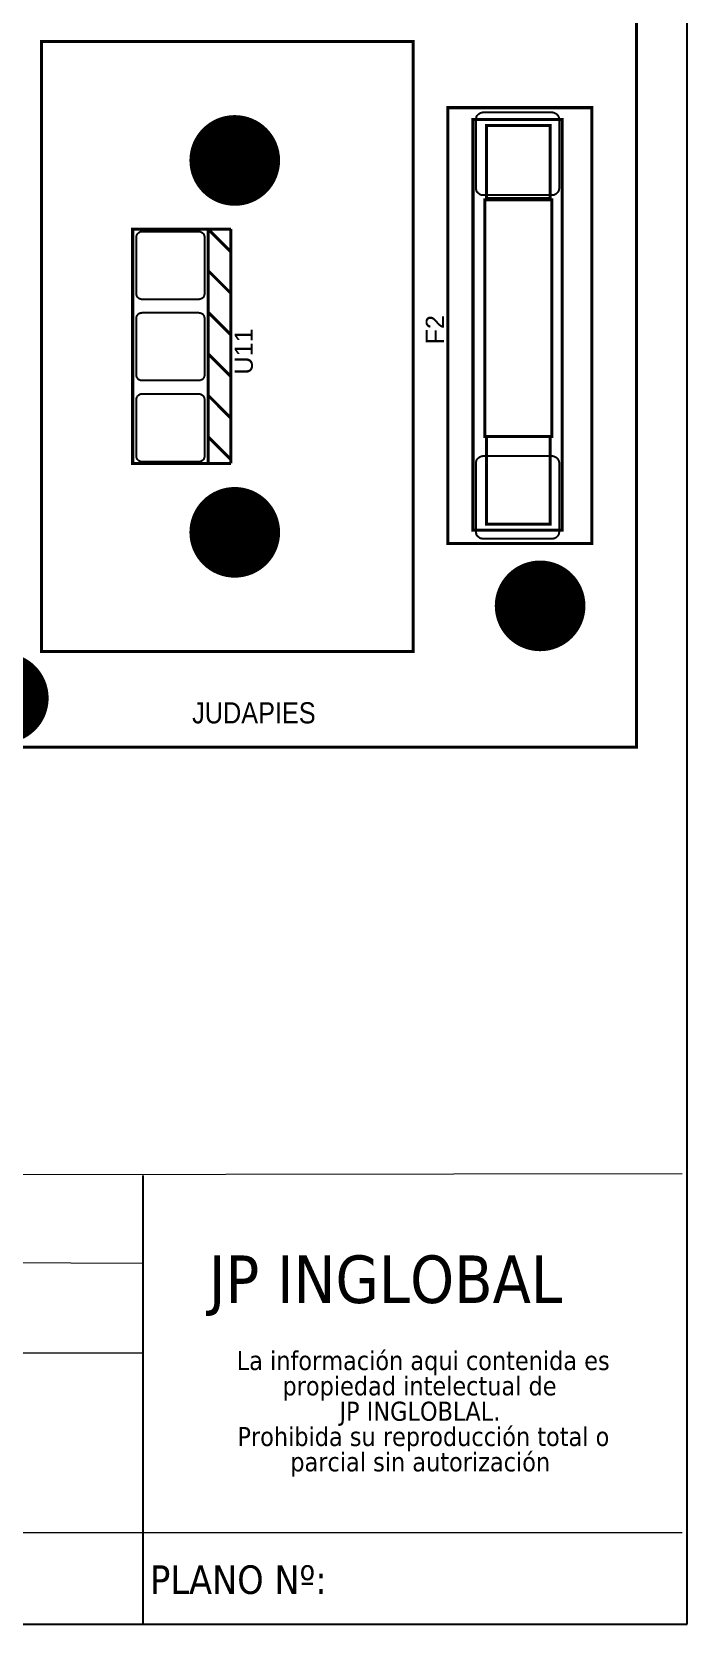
# Model space of a CAD drawing. Header units: inches. Extents: x 15 to 148, y 10 to 111.
# Drawn here: x 144.63 to 147.66, y 94.57 to 101.93 of the extents above; entities that cross this region are included whole.
import ezdxf

# ---------------------------------------------------------------- set-up
doc = ezdxf.new("R2010")
doc.units = ezdxf.units.IN
doc.header["$MEASUREMENT"] = 0
doc.linetypes.add('CENTERX2', pattern=[20.32, 12.7, -2.54, 2.54, -2.54])
doc.layers.add('BLK_12AWG', color=7, linetype='Continuous')
doc.layers.add('CONTORNO', color=179, linetype='Continuous')
doc.styles.add('SLDTEXTSTYLE0', font='tahoma.ttf')
doc.styles.add('SLDTEXTSTYLE1', font='tahomabd.ttf')

# ---------------------------------------------------------------- blocks, each defined once
blk = doc.blocks.new('SW_NOTE_2')
at = {"layer": 'CONTORNO', "color": 0, "char_height": 1.05833, "attachment_point": 2, "style": 'SLDTEXTSTYLE0'}
for s, insert in [('La información aqui contenida es ', (10.286, 1.344)), ('propiedad intelectual de', (10.082, -0.067)), ('JP INGLOBLAL.', (10.103, -1.478)), ('Prohibida su reproducción total o ', (10.297, -2.889)), ('parcial sin autorización', (10.121, -4.3))]:
    blk.add_mtext(s, dxfattribs=dict(at, insert=insert))
blk = doc.blocks.new('EPAD')
at = {"const_width": 0.5}
blk.add_lwpolyline([(-0.25, 0, 1), (0.25, 0, 1)], format="xyb", close=True, dxfattribs=at)
blk = doc.blocks.new('CBA2Board')
at = {"const_width": 0.008}
for points in [[(154.6751, 100.9212), (162.5311, 100.9212), (162.5311, 105.055), (154.6751, 105.055), (154.6751, 100.9212)], [(154.6751, 100.9212), (162.5311, 100.9212), (162.5311, 105.055), (154.6751, 105.055), (154.6751, 100.9212)], [(154.6751, 100.9212), (162.5311, 100.9212), (162.5311, 105.055), (154.6751, 105.055), (154.6751, 100.9212)], [(160.9553, 101.1748), (161.9395, 101.1748), (161.9395, 102.789), (160.9553, 102.789), (160.9553, 101.1748)], [(160.9553, 101.1748), (161.9395, 101.1748), (161.9395, 102.789), (160.9553, 102.789), (160.9553, 101.1748)], [(160.9553, 101.1748), (161.9395, 101.1748), (161.9395, 102.789), (160.9553, 102.789), (160.9553, 101.1748)], [(162.0309, 101.4602), (162.4128, 101.4602), (162.4128, 102.6137), (162.0309, 102.6137), (162.0309, 101.4602)], [(162.0309, 101.4602), (162.4128, 101.4602), (162.4128, 102.6137), (162.0309, 102.6137), (162.0309, 101.4602)], [(162.0309, 101.4602), (162.4128, 101.4602), (162.4128, 102.6137), (162.0309, 102.6137), (162.0309, 101.4602)], [(162.0979, 101.4956), (162.3341, 101.4956), (162.3341, 102.5822), (162.0979, 102.5822), (162.0979, 101.4956)], [(162.0979, 101.4956), (162.3341, 101.4956), (162.3341, 102.5822), (162.0979, 102.5822), (162.0979, 101.4956)], [(162.0979, 101.4956), (162.3341, 101.4956), (162.3341, 102.5822), (162.0979, 102.5822), (162.0979, 101.4956)], [(162.1333, 102.3735), (162.3026, 102.3735), (162.3026, 102.5665), (162.1333, 102.5665), (162.1333, 102.3735)], [(162.1333, 102.3735), (162.3026, 102.3735), (162.3026, 102.5665), (162.1333, 102.5665), (162.1333, 102.3735)], [(162.1333, 102.3735), (162.3026, 102.3735), (162.3026, 102.5665), (162.1333, 102.5665), (162.1333, 102.3735)], [(162.1294, 101.7436), (162.3065, 101.7436), (162.3065, 102.3696), (162.1294, 102.3696), (162.1294, 101.7436)], [(162.1294, 101.7436), (162.3065, 101.7436), (162.3065, 102.3696), (162.1294, 102.3696), (162.1294, 101.7436)], [(162.1294, 101.7436), (162.3065, 101.7436), (162.3065, 102.3696), (162.1294, 102.3696), (162.1294, 101.7436)], [(161.3968, 102.2922), (161.3968, 101.6722), (161.1968, 101.6722), (161.1968, 102.2922), (161.3968, 102.2922)], [(161.3968, 102.2922), (161.3968, 101.6722), (161.1968, 101.6722), (161.1968, 102.2922), (161.3968, 102.2922)], [(161.3968, 102.2922), (161.3968, 101.6722), (161.1968, 101.6722), (161.1968, 102.2922), (161.3968, 102.2922)], [(161.3968, 102.2922), (161.4568, 102.2322)], [(161.3968, 102.2922), (161.4568, 102.2922)], [(161.3968, 102.2922), (161.4568, 102.2322)], [(161.3968, 102.2922), (161.4568, 102.2922)], [(161.3968, 102.2922), (161.4568, 102.2322)], [(161.3968, 102.2922), (161.4568, 102.2922)], [(161.4568, 102.2922), (161.4568, 101.6722)], [(161.4568, 102.2922), (161.4568, 101.6722)], [(161.4568, 102.2922), (161.4568, 101.6722)], [(161.3968, 102.1822), (161.4568, 102.1222)], [(161.3968, 102.1822), (161.4568, 102.1222)], [(161.3968, 102.1822), (161.4568, 102.1222)], [(161.3968, 102.0722), (161.4568, 102.0122)], [(161.3968, 102.0722), (161.4568, 102.0122)], [(161.3968, 102.0722), (161.4568, 102.0122)], [(161.3968, 101.9622), (161.4568, 101.9022)], [(161.3968, 101.9622), (161.4568, 101.9022)], [(161.3968, 101.9622), (161.4568, 101.9022)], [(161.3968, 101.8522), (161.4568, 101.7922)], [(161.3968, 101.8522), (161.4568, 101.7922)], [(161.3968, 101.8522), (161.4568, 101.7922)], [(161.3968, 101.7422), (161.4568, 101.6822)], [(161.3968, 101.7422), (161.4568, 101.6822)], [(161.3968, 101.7422), (161.4568, 101.6822)], [(161.3968, 101.7422), (161.4568, 101.6822)], [(161.3968, 101.7422), (161.4568, 101.6822)], [(161.3968, 101.7422), (161.4568, 101.6822)], [(162.1333, 101.5113), (162.3026, 101.5113), (162.3026, 101.7436), (162.1333, 101.7436), (162.1333, 101.5113)], [(162.1333, 101.5113), (162.3026, 101.5113), (162.3026, 101.7436), (162.1333, 101.7436), (162.1333, 101.5113)], [(162.1333, 101.5113), (162.3026, 101.5113), (162.3026, 101.7436), (162.1333, 101.7436), (162.1333, 101.5113)], [(161.3968, 101.6722), (161.4568, 101.6722)], [(161.3968, 101.6722), (161.4568, 101.6722)], [(161.3968, 101.6722), (161.4568, 101.6722)]]:
    blk.add_lwpolyline(points, dxfattribs=at)
for points in [[(162.106, 102.4017), (162.106, 102.5817), (162.1061, 102.5837), (162.1064, 102.5857), (162.1069, 102.5877), (162.1075, 102.5895), (162.1083, 102.5913), (162.1093, 102.5929), (162.1105, 102.5945), (162.1118, 102.5959), (162.1132, 102.5971), (162.1147, 102.5983), (162.1164, 102.5993), (162.1181, 102.6001), (162.12, 102.6008), (162.1219, 102.6013), (162.1239, 102.6015), (162.126, 102.6017), (162.306, 102.6017), (162.3081, 102.6015), (162.3101, 102.6013), (162.312, 102.6008), (162.3138, 102.6001), (162.3156, 102.5993), (162.3172, 102.5983), (162.3188, 102.5971), (162.3202, 102.5959), (162.3215, 102.5945), (162.3226, 102.5929), (162.3236, 102.5913), (162.3244, 102.5895), (162.3251, 102.5877), (162.3256, 102.5857), (162.3259, 102.5837), (162.326, 102.5817), (162.326, 102.4017), (162.3259, 102.3996), (162.3256, 102.3976), (162.3251, 102.3956), (162.3244, 102.3938), (162.3236, 102.392), (162.3226, 102.3904), (162.3215, 102.3888), (162.3202, 102.3874), (162.3188, 102.3862), (162.3172, 102.385), (162.3156, 102.384), (162.3138, 102.3832), (162.312, 102.3825), (162.3101, 102.382), (162.3081, 102.3818), (162.306, 102.3817), (162.126, 102.3817), (162.1239, 102.3818), (162.1219, 102.382), (162.12, 102.3825), (162.1181, 102.3832), (162.1164, 102.384), (162.1147, 102.385), (162.1132, 102.3862), (162.1118, 102.3874), (162.1105, 102.3888), (162.1093, 102.3904), (162.1083, 102.392), (162.1075, 102.3938), (162.1069, 102.3956), (162.1064, 102.3976), (162.1061, 102.3996), (162.106, 102.4017)], [(161.3868, 102.2712), (161.3868, 102.1212), (161.3867, 102.1197), (161.3865, 102.1182), (161.3861, 102.1167), (161.3856, 102.1153), (161.385, 102.114), (161.3843, 102.1128), (161.3834, 102.1116), (161.3824, 102.1106), (161.3814, 102.1096), (161.3802, 102.1087), (161.379, 102.108), (161.3777, 102.1074), (161.3763, 102.1069), (161.3748, 102.1065), (161.3733, 102.1063), (161.3718, 102.1062), (161.2218, 102.1062), (161.2202, 102.1063), (161.2187, 102.1065), (161.2173, 102.1069), (161.2159, 102.1074), (161.2146, 102.108), (161.2133, 102.1087), (161.2122, 102.1096), (161.2111, 102.1106), (161.2102, 102.1116), (161.2093, 102.1128), (161.2086, 102.114), (161.2079, 102.1153), (161.2074, 102.1167), (161.2071, 102.1182), (161.2069, 102.1197), (161.2068, 102.1212), (161.2068, 102.2712), (161.2069, 102.2728), (161.2071, 102.2743), (161.2074, 102.2757), (161.2079, 102.2771), (161.2086, 102.2784), (161.2093, 102.2797), (161.2102, 102.2808), (161.2111, 102.2819), (161.2122, 102.2828), (161.2133, 102.2837), (161.2146, 102.2844), (161.2159, 102.2851), (161.2173, 102.2856), (161.2187, 102.2859), (161.2202, 102.2861), (161.2218, 102.2862), (161.3718, 102.2862), (161.3733, 102.2861), (161.3748, 102.2859), (161.3763, 102.2856), (161.3777, 102.2851), (161.379, 102.2844), (161.3802, 102.2837), (161.3814, 102.2828), (161.3824, 102.2819), (161.3834, 102.2808), (161.3843, 102.2797), (161.385, 102.2784), (161.3856, 102.2771), (161.3861, 102.2757), (161.3865, 102.2743), (161.3867, 102.2728), (161.3868, 102.2712)], [(161.3868, 102.0562), (161.3868, 101.9062), (161.3867, 101.9047), (161.3865, 101.9032), (161.3861, 101.9017), (161.3856, 101.9003), (161.385, 101.899), (161.3843, 101.8978), (161.3834, 101.8966), (161.3824, 101.8956), (161.3814, 101.8946), (161.3802, 101.8937), (161.379, 101.893), (161.3777, 101.8924), (161.3763, 101.8919), (161.3748, 101.8915), (161.3733, 101.8913), (161.3718, 101.8912), (161.2218, 101.8912), (161.2202, 101.8913), (161.2187, 101.8915), (161.2173, 101.8919), (161.2159, 101.8924), (161.2146, 101.893), (161.2133, 101.8937), (161.2122, 101.8946), (161.2111, 101.8956), (161.2102, 101.8966), (161.2093, 101.8978), (161.2086, 101.899), (161.2079, 101.9003), (161.2074, 101.9017), (161.2071, 101.9032), (161.2069, 101.9047), (161.2068, 101.9062), (161.2068, 102.0562), (161.2069, 102.0578), (161.2071, 102.0593), (161.2074, 102.0607), (161.2079, 102.0621), (161.2086, 102.0634), (161.2093, 102.0647), (161.2102, 102.0658), (161.2111, 102.0669), (161.2122, 102.0678), (161.2133, 102.0687), (161.2146, 102.0694), (161.2159, 102.0701), (161.2173, 102.0706), (161.2187, 102.0709), (161.2202, 102.0711), (161.2218, 102.0712), (161.3718, 102.0712), (161.3733, 102.0711), (161.3748, 102.0709), (161.3763, 102.0706), (161.3777, 102.0701), (161.379, 102.0694), (161.3802, 102.0687), (161.3814, 102.0678), (161.3824, 102.0669), (161.3834, 102.0658), (161.3843, 102.0647), (161.385, 102.0634), (161.3856, 102.0621), (161.3861, 102.0607), (161.3865, 102.0593), (161.3867, 102.0578), (161.3868, 102.0562)], [(161.3868, 101.8412), (161.3868, 101.6912), (161.3867, 101.6897), (161.3865, 101.6882), (161.3861, 101.6867), (161.3856, 101.6853), (161.385, 101.684), (161.3843, 101.6828), (161.3834, 101.6816), (161.3824, 101.6806), (161.3814, 101.6796), (161.3802, 101.6787), (161.379, 101.678), (161.3777, 101.6774), (161.3763, 101.6769), (161.3748, 101.6765), (161.3733, 101.6763), (161.3718, 101.6762), (161.2218, 101.6762), (161.2202, 101.6763), (161.2187, 101.6765), (161.2173, 101.6769), (161.2159, 101.6774), (161.2146, 101.678), (161.2133, 101.6787), (161.2122, 101.6796), (161.2111, 101.6806), (161.2102, 101.6816), (161.2093, 101.6828), (161.2086, 101.684), (161.2079, 101.6853), (161.2074, 101.6867), (161.2071, 101.6882), (161.2069, 101.6897), (161.2068, 101.6912), (161.2068, 101.8412), (161.2069, 101.8428), (161.2071, 101.8443), (161.2074, 101.8457), (161.2079, 101.8471), (161.2086, 101.8484), (161.2093, 101.8497), (161.2102, 101.8508), (161.2111, 101.8519), (161.2122, 101.8528), (161.2133, 101.8537), (161.2146, 101.8544), (161.2159, 101.8551), (161.2173, 101.8556), (161.2187, 101.8559), (161.2202, 101.8561), (161.2218, 101.8562), (161.3718, 101.8562), (161.3733, 101.8561), (161.3748, 101.8559), (161.3763, 101.8556), (161.3777, 101.8551), (161.379, 101.8544), (161.3802, 101.8537), (161.3814, 101.8528), (161.3824, 101.8519), (161.3834, 101.8508), (161.3843, 101.8497), (161.385, 101.8484), (161.3856, 101.8471), (161.3861, 101.8457), (161.3865, 101.8443), (161.3867, 101.8428), (161.3868, 101.8412)], [(162.106, 101.4922), (162.106, 101.6722), (162.1061, 101.6743), (162.1064, 101.6763), (162.1069, 101.6782), (162.1075, 101.6801), (162.1083, 101.6818), (162.1093, 101.6835), (162.1105, 101.685), (162.1118, 101.6864), (162.1132, 101.6877), (162.1147, 101.6888), (162.1164, 101.6898), (162.1181, 101.6907), (162.12, 101.6913), (162.1219, 101.6918), (162.1239, 101.6921), (162.126, 101.6922), (162.306, 101.6922), (162.3081, 101.6921), (162.3101, 101.6918), (162.312, 101.6913), (162.3138, 101.6907), (162.3156, 101.6898), (162.3172, 101.6888), (162.3188, 101.6877), (162.3202, 101.6864), (162.3215, 101.685), (162.3226, 101.6835), (162.3236, 101.6818), (162.3244, 101.6801), (162.3251, 101.6782), (162.3256, 101.6763), (162.3259, 101.6743), (162.326, 101.6722), (162.326, 101.4922), (162.3259, 101.4901), (162.3256, 101.4881), (162.3251, 101.4862), (162.3244, 101.4843), (162.3236, 101.4826), (162.3226, 101.4809), (162.3215, 101.4794), (162.3202, 101.478), (162.3188, 101.4767), (162.3172, 101.4756), (162.3156, 101.4746), (162.3138, 101.4737), (162.312, 101.4731), (162.3101, 101.4726), (162.3081, 101.4723), (162.306, 101.4722), (162.126, 101.4722), (162.1239, 101.4723), (162.1219, 101.4726), (162.12, 101.4731), (162.1181, 101.4737), (162.1164, 101.4746), (162.1147, 101.4756), (162.1132, 101.4767), (162.1118, 101.478), (162.1105, 101.4794), (162.1093, 101.4809), (162.1083, 101.4826), (162.1075, 101.4843), (162.1069, 101.4862), (162.1064, 101.4881), (162.1061, 101.4901), (162.106, 101.4922)]]:
    blk.add_lwpolyline(points, close=True)
at = {"xscale": 0.24, "yscale": 0.24}
for p in [(161.4671, 102.474), (161.4671, 101.4898), (162.2756, 101.2952), (160.8543, 101.0511)]:
    blk.add_blockref('EPAD', p, dxfattribs=at)
at = {"width": 1.041667}
for s, p in [('U11', (161.5148, 101.9072)), ('U11', (161.5148, 101.9072)), ('U11', (161.5148, 101.9072)), ('F2', (162.0209, 101.9869)), ('F2', (162.0209, 101.9869)), ('F2', (162.0209, 101.9869))]:
    blk.add_text(s, height=0.048, rotation=90, dxfattribs=at).set_placement(p)
at = {"width": 0.892857}
blk.add_text('JUDAPIES', height=0.056, dxfattribs=at).set_placement((161.3543, 100.9841))
blk.add_text('JUDAPIES', height=0.056, dxfattribs=at).set_placement((161.3543, 100.9841))
blk.add_text('JUDAPIES', height=0.056, dxfattribs=at).set_placement((161.3543, 100.9841))

msp = doc.modelspace()

# ---------------------------------------------------------------- linework, layer by layer
at = {"color": 7, "linetype": 'Continuous'}
for p, q in [((147.6602, 94.5738), (147.6602, 110.7588)), ((126.9102, 94.5738), (147.6602, 94.5738))]:
    msp.add_line(p, q, dxfattribs=at)
at = {"color": 7, "linetype": 'CENTERX2', "lineweight": 0}
for p, q in [((147.6602, 97.9912), (147.6602, 94.5738)), ((136.8435, 94.5755), (147.637, 94.5755))]:
    msp.add_line(p, q, dxfattribs=at)
at = {"color": 7, "linetype": 'Continuous', "lineweight": 0}
for p, q in [((147.637, 96.6563), (143.0675, 96.6479)), ((145.147, 96.2413), (143.073, 96.2494)), ((145.147, 95.8263), (136.8465, 95.8263)), ((147.637, 94.9963), (136.8465, 94.9963))]:
    msp.add_line(p, q, dxfattribs=at)
at = {"layer": 'BLK_12AWG'}
msp.add_line((145.1434, 94.579), (145.1434, 96.6477), dxfattribs=at)

# ---------------------------------------------------------------- block references
at = {"layer": 'BLK_12AWG', "xscale": 1.74680064, "yscale": 1.74680064, "zscale": 1.74680064}
msp.add_blockref('CBA2Board', (-136.4831, -77.6613), dxfattribs=at)
at = {"layer": 'CONTORNO', "color": 7, "xscale": 0.083, "yscale": 0.083, "zscale": 0.083}
msp.add_blockref('SW_NOTE_2', (145.5855, 95.7249), dxfattribs=at)

# ---------------------------------------------------------------- texts
at = {"color": 7, "linetype": 'Continuous', "lineweight": 0, "insert": (145.1762, 94.8456), "char_height": 0.13176, "attachment_point": 1, "style": 'SLDTEXTSTYLE0'}
msp.add_mtext('PLANO Nº:', dxfattribs=at)
at = {"layer": 'CONTORNO', "insert": (145.4485, 96.2782), "char_height": 0.219604, "attachment_point": 1, "style": 'SLDTEXTSTYLE1'}
msp.add_mtext('JP INGLOBAL', dxfattribs=at)

doc.saveas('drawing.dxf')
